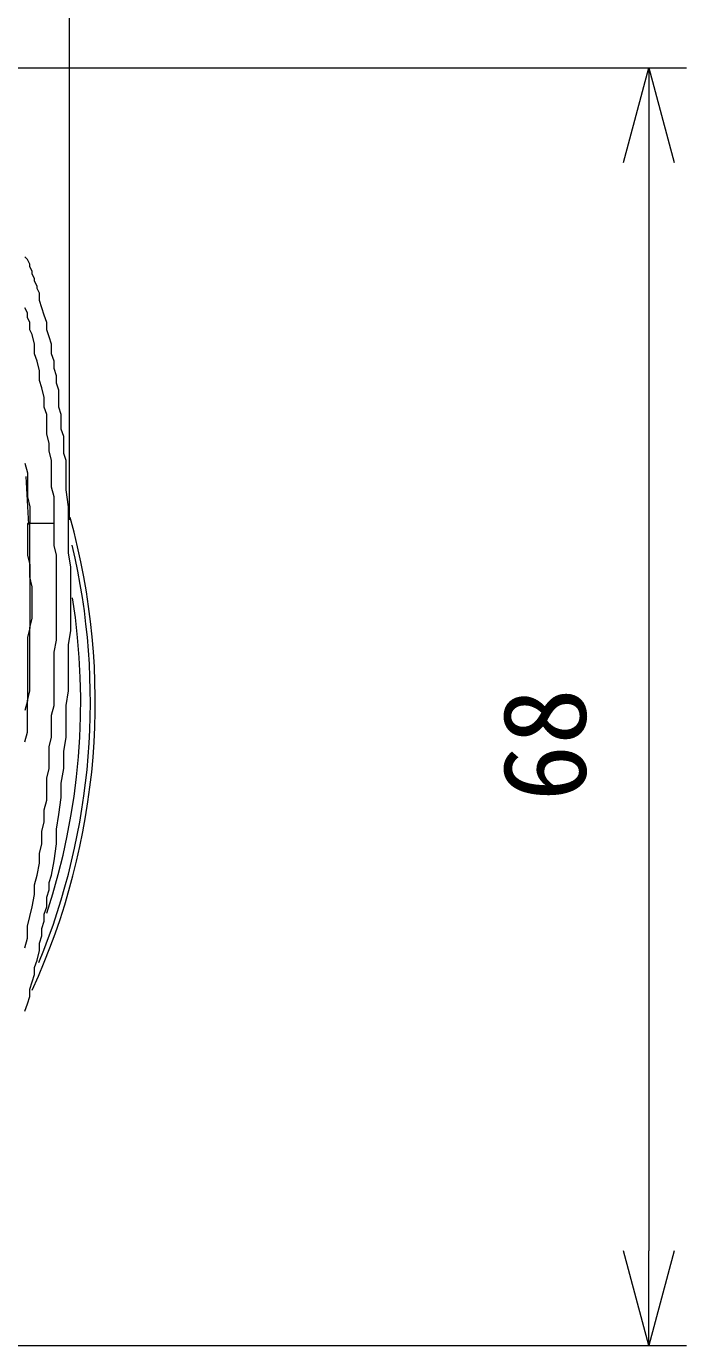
# Model space of a CAD drawing. Units: millimetres on the paper. Extents: x -139 to 141, y -98 to 91.
# Drawn here: x -72.48 to -55.06, y -16.46 to 18.37 of the extents above; entities that cross this region are included whole.
import ezdxf
from ezdxf.enums import TextEntityAlignment as Align

# ---------------------------------------------------------------- set-up
doc = ezdxf.new("R2010")
doc.units = ezdxf.units.MM
for name, color, linetype, lineweight in [('0-0_0', 7, 'Continuous', 18), ('0-1_寸法線', 7, 'Continuous', 18), ('0-E_レイヤー 1', 7, 'Continuous', 18)]:
    doc.layers.add(name, color=color, linetype=linetype, lineweight=lineweight)
doc.styles.add('ＭＳ ゴシック', font='')
doc.styles.get('ＭＳ ゴシック').set_extended_font_data('MS Gothic')

msp = doc.modelspace()

# ---------------------------------------------------------------- linework, layer by layer
at = {"layer": '0-0_0'}
for p, q in [((-56.731, 14.774), (-56.062, 17.274)), ((-56.062, 17.274), (-56.062, 14.774)), ((-56.062, 17.274), (-55.392, 14.774)), ((-56.062, -16.458), (-56.731, -13.958)), ((-56.062, -16.458), (-56.062, -13.958)), ((-55.392, -13.958), (-56.062, -16.458))]:
    msp.add_line(p, q, dxfattribs=at)
at = {"layer": '0-1_寸法線'}
for p, q in [((-71.348, 5.339), (-71.348, 33.574)), ((-87.909, 17.274), (-55.062, 17.274)), ((-56.062, 14.774), (-56.062, -13.958)), ((-87.909, -16.458), (-55.062, -16.458))]:
    msp.add_line(p, q, dxfattribs=at)
at = {"layer": '0-E_レイヤー 1'}
for p, q in [((-72.459, 12.218), (-72.523, 12.282)), ((-72.395, 12.09), (-72.459, 12.218)), ((-72.395, 12.026), (-72.395, 12.09)), ((-72.331, 11.898), (-72.395, 12.026)), ((-72.331, 11.834), (-72.331, 11.898)), ((-72.267, 11.706), (-72.331, 11.834)), ((-72.267, 11.642), (-72.267, 11.706)), ((-72.203, 11.514), (-72.267, 11.642)), ((-72.203, 11.45), (-72.203, 11.514)), ((-72.139, 11.322), (-72.203, 11.45)), ((-72.139, 11.13), (-72.139, 11.322)), ((-72.459, 10.81), (-72.523, 10.938)), ((-72.459, 10.682), (-72.459, 10.81)), ((-72.075, 10.938), (-72.139, 11.13)), ((-72.011, 10.746), (-72.075, 10.938)), ((-72.395, 10.553), (-72.459, 10.682)), ((-72.395, 10.425), (-72.395, 10.553)), ((-71.947, 10.553), (-72.011, 10.746)), ((-71.947, 10.361), (-71.947, 10.553)), ((-72.395, 10.361), (-72.395, 10.425)), ((-72.331, 10.233), (-72.395, 10.361)), ((-72.267, 9.977), (-72.331, 10.233)), ((-71.883, 10.169), (-71.947, 10.361)), ((-71.819, 9.977), (-71.883, 10.169)), ((-72.267, 9.721), (-72.267, 9.977)), ((-71.819, 9.721), (-71.819, 9.977)), ((-72.203, 9.529), (-72.267, 9.721)), ((-72.139, 9.273), (-72.203, 9.529)), ((-71.755, 9.529), (-71.819, 9.721)), ((-71.755, 9.337), (-71.755, 9.529)), ((-72.139, 9.017), (-72.139, 9.273)), ((-71.691, 9.145), (-71.755, 9.337)), ((-71.691, 8.953), (-71.691, 9.145)), ((-72.075, 8.825), (-72.139, 9.017)), ((-72.011, 8.569), (-72.075, 8.825)), ((-71.627, 8.761), (-71.691, 8.953)), ((-71.627, 8.569), (-71.627, 8.761)), ((-72.011, 8.313), (-72.011, 8.569)), ((-71.627, 8.313), (-71.627, 8.569)), ((-71.947, 8.121), (-72.011, 8.313)), ((-71.947, 7.865), (-71.947, 8.121)), ((-71.563, 8.121), (-71.627, 8.313)), ((-71.563, 7.929), (-71.563, 8.121)), ((-71.947, 7.609), (-71.947, 7.865)), ((-71.563, 7.737), (-71.563, 7.929)), ((-71.499, 7.545), (-71.563, 7.737)), ((-71.883, 7.353), (-71.947, 7.609)), ((-71.883, 7.161), (-71.883, 7.353)), ((-71.499, 7.353), (-71.499, 7.545)), ((-71.499, 7.097), (-71.499, 7.353)), ((-71.819, 6.905), (-71.883, 7.161)), ((-71.435, 6.905), (-71.499, 7.097)), ((-72.523, 6.841), (-72.459, 6.585)), ((-71.819, 6.649), (-71.819, 6.905)), ((-71.819, 6.457), (-71.819, 6.649)), ((-71.435, 6.713), (-71.435, 6.905)), ((-71.435, 6.521), (-71.435, 6.713)), ((-72.482, 6.33), (-72.493, 6.489)), ((-72.471, 6.171), (-72.482, 6.33)), ((-72.459, 6.585), (-72.459, 6.393)), ((-72.459, 6.393), (-72.459, 6.137)), ((-71.819, 6.201), (-71.819, 6.457)), ((-71.435, 6.329), (-71.435, 6.521)), ((-71.435, 6.137), (-71.435, 6.329)), ((-72.461, 6.013), (-72.471, 6.171)), ((-72.452, 5.854), (-72.461, 6.013)), ((-72.459, 6.137), (-72.459, 5.945)), ((-72.459, 5.945), (-72.395, 5.689)), ((-71.755, 5.945), (-71.819, 6.201)), ((-71.755, 5.689), (-71.755, 5.945)), ((-71.371, 5.689), (-71.435, 6.137)), ((-72.444, 5.695), (-72.452, 5.854)), ((-72.436, 5.536), (-72.444, 5.695)), ((-72.395, 5.689), (-72.395, 5.497)), ((-71.755, 5.497), (-71.755, 5.689)), ((-71.371, 5.305), (-71.371, 5.689)), ((-72.459, 5.241), (-72.459, 4.921)), ((-72.429, 5.377), (-72.436, 5.536)), ((-72.422, 5.219), (-72.429, 5.377)), ((-72.395, 5.497), (-72.395, 5.241)), ((-72.395, 4.921), (-72.395, 5.241)), ((-71.755, 5.241), (-71.755, 5.497)), ((-71.755, 4.985), (-71.755, 5.241)), ((-71.371, 4.921), (-71.371, 5.305)), ((-71.226, 5.017), (-71.33, 5.407)), ((-72.459, 4.921), (-72.459, 4.665)), ((-72.395, 4.665), (-72.395, 4.921)), ((-71.755, 4.665), (-71.755, 4.985)), ((-71.371, 4.473), (-71.371, 4.921)), ((-71.132, 4.626), (-71.226, 5.017)), ((-72.459, 4.665), (-72.459, 4.409)), ((-72.395, 4.409), (-72.395, 4.665)), ((-71.691, 4.409), (-71.755, 4.665)), ((-71.197, 4.329), (-71.274, 4.674)), ((-71.046, 4.234), (-71.132, 4.626)), ((-72.459, 4.409), (-72.395, 4.153)), ((-72.395, 4.153), (-72.395, 4.409)), ((-71.691, 4.089), (-71.691, 4.409)), ((-71.307, 4.089), (-71.371, 4.473)), ((-71.126, 3.983), (-71.197, 4.329)), ((-70.969, 3.84), (-71.046, 4.234)), ((-72.395, 3.833), (-72.395, 4.153)), ((-72.395, 4.153), (-72.395, 3.833)), ((-72.331, 3.577), (-72.395, 3.833)), ((-72.395, 3.833), (-72.395, 3.577)), ((-71.691, 3.833), (-71.691, 4.089)), ((-71.691, 3.577), (-71.691, 3.833)), ((-71.307, 3.641), (-71.307, 4.089)), ((-71.062, 3.636), (-71.126, 3.983)), ((-70.9, 3.445), (-70.969, 3.84)), ((-72.395, 3.577), (-72.395, 3.321)), ((-72.331, 3.321), (-72.331, 3.577)), ((-71.691, 3.257), (-71.691, 3.577)), ((-71.307, 3.257), (-71.307, 3.641)), ((-71.005, 3.288), (-71.062, 3.636)), ((-72.395, 3.321), (-72.395, 3.001)), ((-72.331, 3.001), (-72.331, 3.321)), ((-71.691, 3.001), (-71.691, 3.257)), ((-71.307, 2.873), (-71.307, 3.257)), ((-71.19, 2.76), (-71.264, 3.284)), ((-70.955, 2.94), (-71.005, 3.288)), ((-70.841, 3.05), (-70.9, 3.445)), ((-72.395, 3.001), (-72.395, 2.745)), ((-72.331, 2.745), (-72.331, 3.001)), ((-71.691, 2.681), (-71.691, 3.001)), ((-71.307, 2.424), (-71.307, 2.873)), ((-70.912, 2.591), (-70.955, 2.94)), ((-70.79, 2.654), (-70.841, 3.05)), ((-72.395, 2.488), (-72.459, 2.232)), ((-72.395, 2.488), (-72.331, 2.745)), ((-72.395, 2.745), (-72.395, 2.488)), ((-72.395, 2.232), (-72.395, 2.488)), ((-71.691, 2.424), (-71.691, 2.681)), ((-71.132, 2.235), (-71.19, 2.76)), ((-70.875, 2.242), (-70.912, 2.591)), ((-70.748, 2.257), (-70.79, 2.654)), ((-72.459, 2.232), (-72.459, 1.912)), ((-72.395, 1.912), (-72.395, 2.232)), ((-71.755, 1.848), (-71.691, 2.168)), ((-71.691, 2.168), (-71.691, 2.424)), ((-71.371, 2.04), (-71.307, 2.424)), ((-71.089, 1.71), (-71.132, 2.235)), ((-70.845, 1.892), (-70.875, 2.242)), ((-70.715, 1.86), (-70.748, 2.257)), ((-72.459, 1.912), (-72.459, 1.656)), ((-72.395, 1.656), (-72.395, 1.912)), ((-71.755, 1.592), (-71.755, 1.848)), ((-71.371, 1.656), (-71.371, 2.04)), ((-70.823, 1.542), (-70.845, 1.892)), ((-70.69, 1.462), (-70.715, 1.86)), ((-72.459, 1.656), (-72.459, 1.4)), ((-72.459, 1.4), (-72.459, 1.144)), ((-72.395, 1.4), (-72.395, 1.656)), ((-72.395, 1.08), (-72.395, 1.4)), ((-71.755, 1.336), (-71.755, 1.592)), ((-71.371, 1.208), (-71.371, 1.656)), ((-71.062, 1.184), (-71.089, 1.71)), ((-70.806, 1.192), (-70.823, 1.542)), ((-70.674, 1.064), (-70.69, 1.462)), ((-72.459, 1.144), (-72.459, 0.824)), ((-72.395, 0.824), (-72.395, 1.08)), ((-71.755, 1.016), (-71.755, 1.336)), ((-71.371, 0.824), (-71.371, 1.208)), ((-71.051, 0.658), (-71.062, 1.184)), ((-70.797, 0.842), (-70.806, 1.192)), ((-70.667, 0.667), (-70.674, 1.064)), ((-72.459, 0.568), (-72.395, 0.824)), ((-72.459, 0.824), (-72.459, 0.568)), ((-71.755, 0.76), (-71.755, 1.016)), ((-71.755, 0.44), (-71.755, 0.76)), ((-71.435, 0.44), (-71.371, 0.824)), ((-70.795, 0.492), (-70.797, 0.842)), ((-72.459, 0.568), (-72.523, 0.312)), ((-72.459, 0.312), (-72.459, 0.568)), ((-71.819, 0.184), (-71.755, 0.44)), ((-71.435, -0.008), (-71.435, 0.44)), ((-71.055, 0.132), (-71.051, 0.658)), ((-70.799, 0.142), (-70.795, 0.492)), ((-70.668, 0.269), (-70.667, 0.667)), ((-72.459, -0.008), (-72.459, 0.312)), ((-71.819, -0.072), (-71.819, 0.184)), ((-71.075, -0.393), (-71.055, 0.132)), ((-70.81, -0.207), (-70.799, 0.142)), ((-70.679, -0.128), (-70.668, 0.269)), ((-72.523, -0.52), (-72.459, -0.264)), ((-72.459, -0.264), (-72.459, -0.008)), ((-71.819, -0.392), (-71.819, -0.072)), ((-71.435, -0.392), (-71.435, -0.008)), ((-70.828, -0.557), (-70.81, -0.207)), ((-70.697, -0.525), (-70.679, -0.128)), ((-71.883, -0.648), (-71.819, -0.392)), ((-71.883, -0.968), (-71.883, -0.648)), ((-71.499, -0.776), (-71.435, -0.392)), ((-71.11, -0.917), (-71.075, -0.393)), ((-70.852, -0.905), (-70.828, -0.557)), ((-70.725, -0.922), (-70.697, -0.525)), ((-71.883, -1.224), (-71.883, -0.968)), ((-71.499, -1.224), (-71.499, -0.776)), ((-71.16, -1.44), (-71.11, -0.917)), ((-70.883, -1.254), (-70.852, -0.905)), ((-70.761, -1.317), (-70.725, -0.922)), ((-71.947, -1.48), (-71.883, -1.224)), ((-71.563, -1.608), (-71.499, -1.224)), ((-70.921, -1.601), (-70.883, -1.254)), ((-70.806, -1.712), (-70.761, -1.317)), ((-71.947, -1.8), (-71.947, -1.48)), ((-71.563, -1.992), (-71.563, -1.608)), ((-71.226, -1.962), (-71.16, -1.44)), ((-70.966, -1.948), (-70.921, -1.601)), ((-70.859, -2.106), (-70.806, -1.712)), ((-72.011, -2.312), (-71.947, -2.056)), ((-71.947, -2.056), (-71.947, -1.8)), ((-71.627, -2.44), (-71.563, -1.992)), ((-71.308, -2.481), (-71.226, -1.962)), ((-71.017, -2.295), (-70.966, -1.948)), ((-72.011, -2.632), (-72.011, -2.312)), ((-71.076, -2.64), (-71.017, -2.295)), ((-70.921, -2.499), (-70.859, -2.106)), ((-72.075, -2.888), (-72.011, -2.632)), ((-71.691, -2.824), (-71.627, -2.44)), ((-71.405, -2.999), (-71.308, -2.481)), ((-71.14, -2.984), (-71.076, -2.64)), ((-70.992, -2.891), (-70.921, -2.499)), ((-72.075, -3.208), (-72.075, -2.888)), ((-71.691, -3.208), (-71.691, -2.824)), ((-71.517, -3.513), (-71.405, -2.999)), ((-71.212, -3.327), (-71.14, -2.984)), ((-71.071, -3.281), (-70.992, -2.891)), ((-72.139, -3.464), (-72.075, -3.208)), ((-72.139, -3.72), (-72.139, -3.464)), ((-71.755, -3.656), (-71.691, -3.208)), ((-71.29, -3.669), (-71.212, -3.327)), ((-71.159, -3.669), (-71.071, -3.281)), ((-72.203, -4.04), (-72.139, -3.72)), ((-71.819, -4.04), (-71.755, -3.656)), ((-71.644, -4.025), (-71.517, -3.513)), ((-71.375, -4.009), (-71.29, -3.669)), ((-71.255, -4.056), (-71.159, -3.669)), ((-72.267, -4.296), (-72.203, -4.04)), ((-71.883, -4.232), (-71.819, -4.04)), ((-71.787, -4.533), (-71.644, -4.025)), ((-71.467, -4.348), (-71.375, -4.009)), ((-71.36, -4.441), (-71.255, -4.056)), ((-72.267, -4.552), (-72.267, -4.296)), ((-71.947, -4.616), (-71.883, -4.424)), ((-71.883, -4.424), (-71.883, -4.232)), ((-71.565, -4.686), (-71.467, -4.348)), ((-71.473, -4.824), (-71.36, -4.441)), ((-72.395, -5.128), (-72.331, -4.872)), ((-72.331, -4.872), (-72.267, -4.552)), ((-72.011, -5.064), (-71.947, -4.872)), ((-71.947, -4.872), (-71.947, -4.616)), ((-71.944, -5.038), (-71.787, -4.533)), ((-71.67, -5.021), (-71.565, -4.686)), ((-71.595, -5.205), (-71.473, -4.824)), ((-72.459, -5.384), (-72.395, -5.128)), ((-72.011, -5.256), (-72.011, -5.064)), ((-71.781, -5.356), (-71.67, -5.021)), ((-71.726, -5.584), (-71.595, -5.205)), ((-72.459, -5.705), (-72.459, -5.384)), ((-72.075, -5.449), (-72.011, -5.256)), ((-72.075, -5.641), (-72.075, -5.449)), ((-71.9, -5.688), (-71.781, -5.356)), ((-72.523, -5.961), (-72.459, -5.705)), ((-72.139, -5.833), (-72.075, -5.641)), ((-72.139, -6.025), (-72.139, -5.833)), ((-72.024, -6.018), (-71.9, -5.688)), ((-71.865, -5.96), (-71.726, -5.584)), ((-72.203, -6.281), (-72.139, -6.025)), ((-72.156, -6.347), (-72.024, -6.018)), ((-72.012, -6.333), (-71.865, -5.96)), ((-72.267, -6.473), (-72.203, -6.281)), ((-72.267, -6.665), (-72.267, -6.473)), ((-72.168, -6.704), (-72.012, -6.333)), ((-72.395, -7.049), (-72.331, -6.857)), ((-72.332, -7.072), (-72.168, -6.704)), ((-72.331, -6.857), (-72.267, -6.665)), ((-72.459, -7.433), (-72.395, -7.241)), ((-72.395, -7.241), (-72.395, -7.049)), ((-72.523, -7.625), (-72.459, -7.433))]:
    msp.add_line(p, q, dxfattribs=at)
msp.add_lwpolyline([(-71.755, 5.241), (-72.395, 5.241), (-72.459, 5.241)], dxfattribs=at)

# ---------------------------------------------------------------- texts
at = {"layer": '0-1_寸法線', "color": 4, "style": 'ＭＳ ゴシック'}
msp.add_text('68', height=2.199, rotation=90, dxfattribs=at).set_placement((-57.062, -2.092), align=Align.BOTTOM_LEFT)

doc.saveas('drawing.dxf')
